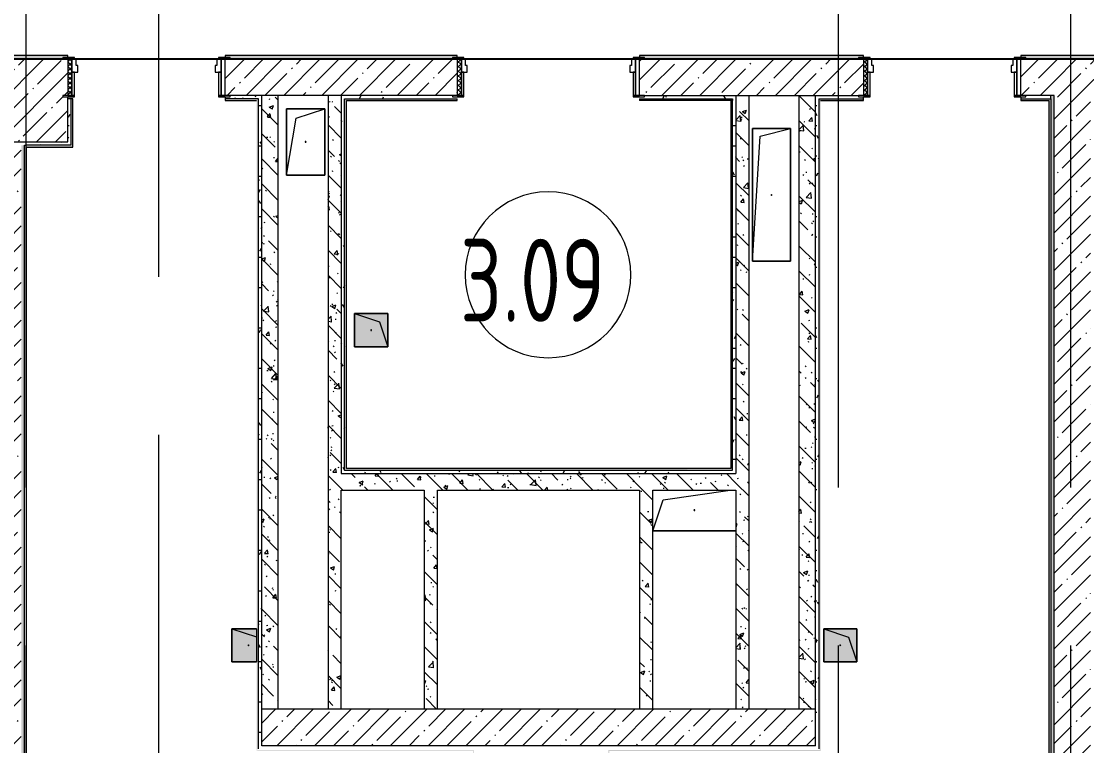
# Model space of a CAD drawing. Header units: millimetres. Extents: x -625 to 415037, y -3642 to 102118.
# Drawn here: x 354857 to 361284, y 3760 to 8127 of the extents above; entities that cross this region are included whole.
import ezdxf

# ---------------------------------------------------------------- set-up
doc = ezdxf.new("R2010")
doc.units = ezdxf.units.MM
doc.linetypes.add('Осевая', pattern=[6350, 1270, -952.5, 3175, -952.5])
for name, color, linetype, lineweight in [('A-AREA-IDEN', 7, 'Continuous', 9), ('A-DOOR-FRAM-2', 7, 'Continuous', 5), ('A-GENM', 7, 'Continuous', 9), ('A-WALL', 7, 'Continuous', 5), ('I-WALL', 7, 'Continuous', 5), ('S-COLS', 7, 'Continuous', 9), ('S-COLS-1', 7, 'Continuous', 5), ('Оси', 7, 'Continuous', 9), ('Оси-2', 7, 'Осевая', 9)]:
    doc.layers.add(name, color=color, linetype=linetype, lineweight=lineweight)
doc.layers.add('A-AREA-PATT-3', color=7, linetype='Continuous', lineweight=5, true_color=0xe6fae8, transparency=1)
for name, color, linetype, lineweight, true_color in [('A-DOOR-1', 7, 'Continuous', 5, 0xc0c0c0), ('A-DOOR-FRAM-1', 7, 'Continuous', 5, 0xc0c0c0), ('A-WALL-1', 9, 'Continuous', 5, 0x808080), ('A-WALL-FNSH-1', 9, 'Continuous', 5, 0x808080)]:
    doc.layers.add(name, color=color, linetype=linetype, lineweight=lineweight, true_color=true_color)
doc.layers.get('A-DOOR-1').off()
doc.styles.add('СПДС', font='ГОСТ тип А.ttf', dxfattribs={"width": 0.9})
pattern_1 = [(45, (289227.4, 1e-08), (-114.04925, 114.04925), []), (45, (289341.45, 1e-08), (-114.04925, 114.04925), [201.612, -40.322, 6.706, -33.617])]
pattern_2 = [(135, (289227.4, 1e-08), (-150.8683, -150.8683), [213.36, -35.56, 7.112, -35.56]), (135, (289227.4, 150.77), (-150.8683, -150.8683), []), (50, (289227.4, 1e-08), (255.05767, -22.3145), [26.67, -293.37]), (355, (289227.4, 1e-08), (-49.3404, 267.4791), [21.336, -234.696]), (100.451, (289248.66, -1.86), (205.7195, 245.1636), [22.666, -249.326]), (46.184, (289227.4, 71.12), (379.511, -58.86), [40.005, -440.055]), (96.636, (289259.03, 66.2), (332.3634, 346.399), [33.999, -373.989]), (351.184, (289227.4, 71.12), (332.3669, 346.3953), [32.004, -352.044]), (21, (289262.96, 53.34), (212.2602, -143.1711), [26.67, -293.37]), (326, (289262.96, 53.34), (86.5224, 257.8632), [21.336, -234.696]), (71.451, (289280.65, 41.4), (298.78395, 114.6901), [22.666, -249.326]), (37.5, (289227.4, 1e-08), (4.32385, 118.37751), [6.706, -225.146, 6.706, -231.546, -235.585]), (37.5, (289227.4, 1e-08), (4.32385, 118.37751), [-470.103, 6.706, -228.879]), (7.5, (289227.4, 1e-08), (93.54758, 140.2533), [6.706, -129.134, 6.706, -219.812, -89.789]), (7.5, (289227.4, 1e-08), (93.54758, 140.2533), [-362.356, 6.706, -83.083]), (327.5, (289148.1, 1e-08), (189.82734, -8.02019), [6.706, -82.194, 6.706, -270.662, -368.046]), (327.5, (289148.1, 1e-08), (189.82734, -8.02019), [-366.268, 6.706, -361.34]), (317.5, (289112.54, 1e-08), (207.38114, 35.59764), [6.706, -108.864, 6.706, -177.495, -261.366]), (317.5, (289112.54, 1e-08), (207.38114, 35.59764), [-299.771, 6.706, -254.66])]
pattern_3 = [(0, (289227.4, 1e-08), (243.84, 60.96), [20.117, -162.763, 20.117, -162.763, -975.36]), (0, (289227.4, 1e-08), (243.84, 60.96), [-365.76, 20.117, -345.643, 20.117, -162.763, -426.72]), (0, (289227.4, 1e-08), (243.84, 60.96), [-914.4, 20.117, -101.803, 20.117, -284.683]), (120, (289318.84, 30.48), (-174.71291, 180.691634), [20.117, -162.763, 20.117, -162.763, -975.36]), (120, (289318.84, 30.48), (-174.71291, 180.691634), [-365.76, 20.117, -345.643, 20.117, -162.763, -426.72]), (120, (289318.84, 30.48), (-174.71291, 180.691634), [-914.4, 20.117, -101.803, 20.117, -284.683]), (240, (289349.32, 152.4), (-69.12709, -241.651634), [20.117, -162.763, 20.117, -162.763, -975.36]), (240, (289349.32, 152.4), (-69.12709, -241.651634), [-365.76, 20.117, -345.643, 20.117, -162.763, -426.72]), (240, (289349.32, 152.4), (-69.12709, -241.651634), [-914.4, 20.117, -101.803, 20.117, -284.683])]

# ---------------------------------------------------------------- blocks, each defined once
blk = doc.blocks.new('BSC_Колонна _Прямоугольная - 500х500-V526-Объем проектирования 3 этажа')
at = {"layer": 'S-COLS-1'}
h = blk.add_hatch(dxfattribs=at)
h.set_pattern_fill('FP_19', color=256, style=0, pattern_type=2)
h.set_pattern_definition([(45, (-65660, -7650), (-114.04925, 114.04925), []), (45, (-65545.95, -7650), (-114.04925, 114.04925), [201.613, -40.323, 6.706, -33.617])])
h.paths.add_polyline_path([(250, -250), (250, 22), (220, 22), (220, 30), (250, 30), (250, 250), (-250, 250), (-250, -250), (-10, -250)])
for p, q in [((220, 250), (-250, 250)), ((-250, 250), (-250, -250)), ((250, -250), (250, 22)), ((-250, -250), (250, -250))]:
    blk.add_line(p, q, dxfattribs=at)
blk = doc.blocks.new('110_Дверь_СКБ_1Ст_Внутренняя1 - Д-7_л__950x2100h_Туалет-21784696-Объем проектирования 3 этажа')
at = {"layer": 'A-DOOR-FRAM-2'}
h = blk.add_hatch(dxfattribs=at)
h.set_pattern_fill('FP_89', color=256, style=0, pattern_type=2)
h.set_pattern_definition([(45, (-296.384, 174.685), (-14.1421, 14.1421), []), (135, (-296.384, 174.685), (-14.1421, -14.1421), [])])
h.paths.add_polyline_path([(-447.5, -110), (-437.5, -110), (-437.5, 110), (-462.5, 110), (-462.5, -110), (-453.3, -110)])
at = {"layer": 'A-DOOR-FRAM-1'}
for p, q in [((-422.5, 118), (-492.5, 118)), ((-492.5, 118), (-492.5, 110)), ((-492.5, 110), (-422.5, 110)), ((-437.5, 110), (-462.5, 110)), ((-462.5, 110), (-462.5, -110)), ((-412.5, 110), (-437.5, 110)), ((-437.5, 110), (-437.5, 30)), ((-437.5, -110), (-437.5, 110)), ((-422.5, 110), (-437.5, 110)), ((-437.5, 110), (-437.5, 109)), ((-437.5, 109), (-422.5, 109)), ((-422.5, 110), (-422.5, 118)), ((-422.5, 109), (-422.5, 110)), ((-412.5, 70), (-412.5, 110)), ((-402.5, 70), (-412.5, 70)), ((-402.5, 30), (-402.5, 70)), ((437.5, 70), (427.5, 70)), ((427.5, 70), (427.5, 30)), ((437.5, 110), (437.5, 70)), ((462.5, 110), (437.5, 110)), ((517.5, 118), (447.5, 118)), ((447.5, 118), (447.5, 110)), ((462.5, 110), (447.5, 110)), ((447.5, 110), (447.5, 109)), ((447.5, 110), (517.5, 110)), ((447.5, 109), (462.5, 109)), ((462.5, 30), (462.5, 110)), ((487.5, 110), (462.5, 110)), ((462.5, 110), (462.5, -110)), ((462.5, 109), (462.5, 110)), ((487.5, -110), (487.5, 110)), ((517.5, 110), (517.5, 118)), ((-437.5, 30), (-402.5, 30)), ((-422.5, 30), (-437.5, 30)), ((-437.5, 30), (-437.5, -110)), ((-422.5, -110), (-422.5, 30)), ((427.5, 30), (462.5, 30)), ((462.5, 30), (447.5, 30)), ((447.5, 30), (447.5, -110)), ((462.5, -110), (462.5, 30)), ((-422.5, -110), (-492.5, -110)), ((-492.5, -110), (-492.5, -118)), ((-492.5, -118), (-422.5, -118)), ((-462.5, -110), (-437.5, -110)), ((-437.5, -110), (-422.5, -110)), ((-422.5, -118), (-422.5, -110)), ((447.5, -110), (462.5, -110)), ((517.5, -110), (447.5, -110)), ((447.5, -110), (447.5, -118)), ((447.5, -118), (517.5, -118)), ((462.5, -110), (487.5, -110)), ((517.5, -118), (517.5, -110))]:
    blk.add_line(p, q, dxfattribs=at)
blk = doc.blocks.new('110_Дверь_СКБ_1Ст_Внутренняя1 - Д-4 1100x2100h_су мгн-31586709-Объем проектирования 3 этажа')
at = {"layer": 'A-DOOR-FRAM-2'}
h = blk.add_hatch(dxfattribs=at)
h.set_pattern_fill('FP_86', color=256, style=0, pattern_type=2)
h.set_pattern_definition([(45, (-371.384, 174.685), (-14.1421, 14.1421), []), (135, (-371.384, 174.685), (-14.1421, -14.1421), [])])
h.paths.add_polyline_path([(-537.5, -110), (-512.5, -110), (-512.5, 110), (-537.5, 110)])
at = {"layer": 'A-DOOR-FRAM-1'}
for p, q in [((-497.5, 118), (-567.5, 118)), ((-567.5, 118), (-567.5, 110)), ((-567.5, 110), (-497.5, 110)), ((-512.5, 110), (-537.5, 110)), ((-537.5, 110), (-537.5, -110)), ((-487.5, 110), (-512.5, 110)), ((-512.5, 110), (-512.5, 30)), ((-512.5, -110), (-512.5, 110)), ((-497.5, 110), (-512.5, 110)), ((-512.5, 110), (-512.5, 109)), ((-512.5, 109), (-497.5, 109)), ((-497.5, 110), (-497.5, 118)), ((-497.5, 109), (-497.5, 110)), ((-487.5, 70), (-487.5, 110)), ((-477.5, 70), (-487.5, 70)), ((-477.5, 30), (-477.5, 70)), ((512.5, 70), (502.5, 70)), ((502.5, 70), (502.5, 30)), ((512.5, 110), (512.5, 70)), ((537.5, 110), (512.5, 110)), ((592.5, 118), (522.5, 118)), ((522.5, 118), (522.5, 110)), ((537.5, 110), (522.5, 110)), ((522.5, 110), (522.5, 109)), ((522.5, 110), (592.5, 110)), ((522.5, 109), (537.5, 109)), ((537.5, 30), (537.5, 110)), ((562.5, 110), (537.5, 110)), ((537.5, 110), (537.5, -110)), ((537.5, 109), (537.5, 110)), ((562.5, -110), (562.5, 110)), ((592.5, 110), (592.5, 118)), ((-512.5, 30), (-477.5, 30)), ((-497.5, 30), (-512.5, 30)), ((-512.5, 30), (-512.5, -110)), ((-497.5, -110), (-497.5, 30)), ((502.5, 30), (537.5, 30)), ((537.5, 30), (522.5, 30)), ((522.5, 30), (522.5, -110)), ((537.5, -110), (537.5, 30)), ((-497.5, -110), (-567.5, -110)), ((-567.5, -110), (-567.5, -118)), ((-567.5, -118), (-497.5, -118)), ((-537.5, -110), (-512.5, -110)), ((-512.5, -110), (-497.5, -110)), ((-497.5, -118), (-497.5, -110)), ((522.5, -110), (537.5, -110)), ((592.5, -110), (522.5, -110)), ((522.5, -110), (522.5, -118)), ((522.5, -118), (592.5, -118)), ((537.5, -110), (562.5, -110)), ((592.5, -118), (592.5, -110))]:
    blk.add_line(p, q, dxfattribs=at)
blk = doc.blocks.new('GM_Отверстие прямоугольное _в плите_ - Отверстие-V586-Объем проектирования 3 этажа')
at = {"layer": 'A-GENM'}
for p, q in [((-100, -100), (-100, 100)), ((-100, 100), (100, 100)), ((100, 100), (-100, 100)), ((-100, 100), (-100, -100)), ((-50, 50), (100, 100)), ((100, 100), (100, -100)), ((100, -100), (100, 100)), ((-100, -100), (-50, 50)), ((100, -100), (-100, -100)), ((-100, -100), (100, -100))]:
    blk.add_line(p, q, dxfattribs=at)
for start, end in [(360, 180), (180, 360)]:
    blk.add_arc((0, 0), 2.5, start, end, dxfattribs=at)
blk = doc.blocks.new('GM_Отверстие прямоугольное _в плите_ - Отверстие-V587-Объем проектирования 3 этажа')
at = {"layer": 'A-GENM'}
for p, q in [((-100, -100), (-100, 49)), ((-100, -100), (-50.3, 49)), ((-100, 49), (-100, -100)), ((100, 49), (100, -100)), ((100, -100), (100, 49)), ((100, -100), (-100, -100)), ((-100, -100), (100, -100))]:
    blk.add_line(p, q, dxfattribs=at)
for start, end in [(360, 180), (180, 360)]:
    blk.add_arc((0, 0), 2.5, start, end, dxfattribs=at)
blk = doc.blocks.new('GM_Отверстие прямоугольное _в плите_ - Отверстие-21608348-Объем проектирования 3 этажа')
at = {"layer": 'A-GENM'}
for p, q in [((-187.5, 62.5), (215, 120)), ((-250, -125), (-187.5, 62.5)), ((250, -125), (-250, -125)), ((-250, -125), (250, -125))]:
    blk.add_line(p, q, dxfattribs=at)
for start, end in [(360, 180), (180, 360)]:
    blk.add_arc((0, 0), 2.5, start, end, dxfattribs=at)
blk = doc.blocks.new('GM_Отверстие прямоугольное _в плите_ - Отверстие-21991729-Объем проектирования 3 этажа')
at = {"layer": 'A-GENM'}
for p, q in [((-115, -400), (-115, 400)), ((-115, 400), (115, 400)), ((115, 400), (-115, 400)), ((-115, 400), (-115, -400)), ((-69, 354), (115, 400)), ((115, 400), (115, -400)), ((115, -400), (115, 400)), ((-115, -400), (-69, 354)), ((115, -400), (-115, -400)), ((-115, -400), (115, -400))]:
    blk.add_line(p, q, dxfattribs=at)
for start, end in [(360, 180), (180, 360)]:
    blk.add_arc((0, 0), 2.5, start, end, dxfattribs=at)
blk = doc.blocks.new('GM_Отверстие прямоугольное _в плите_ - Отверстие-21983700-Объем проектирования 3 этажа')
at = {"layer": 'A-GENM'}
for p, q in [((-115, -200), (-115, 200)), ((-115, 200), (115, 200)), ((115, 200), (-115, 200)), ((-115, 200), (-115, -200)), ((-57.5, 142.5), (115, 200)), ((115, 200), (115, -200)), ((115, -200), (115, 200)), ((-115, -200), (-57.5, 142.5)), ((115, -200), (-115, -200)), ((-115, -200), (115, -200))]:
    blk.add_line(p, q, dxfattribs=at)
for start, end in [(360, 180), (180, 360)]:
    blk.add_arc((0, 0), 2.5, start, end, dxfattribs=at)
blk = doc.blocks.new('Марка_Помещения - Номер-25198446-Объем проектирования 3 этажа')
at = {"layer": 'A-AREA-IDEN'}
for start, end in [(360, 180), (180, 360)]:
    blk.add_arc((0, 0), 2.5, start, end, dxfattribs=at)

msp = doc.modelspace()

# ---------------------------------------------------------------- hatches: boundary and pattern name
at = {"layer": 'A-AREA-PATT-3'}
h = msp.add_hatch(color=256, dxfattribs=at)
h.paths.add_polyline_path([(355168.4, 145.5), (357586.9, 145.5), (357586.9, 3734), (357581.4, 3729), (357581.4, 151), (355168.4, 151), (355168.4, 431), (354888.4, 431), (354888.4, 7369), (355168.4, 7369), (355168.2, 7654.5), (355162.9, 7654.5), (355162.9, 7374.5), (354882.9, 7374.5), (354882.9, 425.5), (355162.9, 425.5), (355162.9, 145.5)])
h.paths.add_polyline_path([(357530.3, 1226.6), (357542.6, 1235.5), (357542.6, 1242), (357534.1, 1241.2), (357531.5, 1238.6), (357522.7, 1234.9), (357500.7, 1242), (357502.8, 1235.5), (357515.1, 1226.6), (357522.7, 1226.6)])
h.paths.add_polyline_path([(357500.7, 1258), (357511.3, 1258.8), (357513.9, 1261.4), (357522.7, 1265.1), (357544.7, 1258), (357542.6, 1264.5), (357530.3, 1273.4), (357512.1, 1271.2), (357502.8, 1264.5)])
h.paths.add_polyline_path([(357524.2, 2326.6), (357534.8, 2328.8), (357544.1, 2335.5), (357544.1, 2342), (357535.9, 2342), (357532.9, 2338.6), (357524.2, 2334.9), (357502.1, 2342), (357504.2, 2335.5), (357516.5, 2326.6)])
h.paths.add_polyline_path([(357541.7, 2358), (357546.2, 2358), (357544.1, 2364.5), (357531.8, 2373.4), (357513.5, 2371.2), (357504.2, 2364.5), (357504.2, 2358), (357512.7, 2358.8), (357515.4, 2361.4), (357524.2, 2365.1), (357539.2, 2358)])
h.paths.add_polyline_path([(356276.4, 3729), (356281.9, 3734.5), (356281.9, 7654.5), (356087.4, 7654.5), (356087.9, 7649), (356276.4, 7649), (356276.4, 4465), (356127.4, 4465), (356127.4, 4265), (356276.4, 4265), (356276.4, 3734.5)])
h.paths.add_polyline_path([(356718.5, 3729), (357581.4, 3729), (357586.9, 3734.5), (356281.6, 3733.7), (356279.6, 3729), (356616.5, 3729)])
h = msp.add_hatch(color=256, dxfattribs=at)
h.paths.add_polyline_path([(357977.4, 5425.5), (359141.9, 5427.4), (359141.9, 7654.5), (358587.4, 7654.5), (358587.4, 7649), (359136.4, 7649), (359136.4, 5431), (356818.4, 5431), (356818.4, 7649), (357487.4, 7649), (357485.7, 7654.5), (356812.9, 7654.5), (356812.9, 5425.5), (357677.4, 5425.5)])
h.paths.add_polyline_path([(357062.4, 6165), (357067.4, 6165), (357067.4, 6365), (356867.4, 6365), (356867.4, 6165), (357033.6, 6165)])
h = msp.add_hatch(color=256, dxfattribs=at)
h.paths.add_polyline_path([(361061.9, 145.5), (361061.9, 7654.5), (360887.4, 7654.5), (360887.4, 7649), (361056.4, 7649), (361056.4, 151), (358404.3, 151), (358404.3, 3728.5), (359678.4, 3728.5), (359678.4, 3739.5), (359672.9, 3739.5), (359672.9, 3734), (358398.8, 3734), (358398.8, 145.5), (361056.4, 145.5)])
h.paths.add_polyline_path([(358462.1, 1216.6), (358472.8, 1218.8), (358482, 1225.5), (358482, 1232), (358473.5, 1231.2), (358470.9, 1228.6), (358462.1, 1224.9), (358440.1, 1232), (358442.2, 1225.5), (358454.5, 1216.6)])
h.paths.add_polyline_path([(358450.3, 1248), (358453.3, 1251.4), (358462.1, 1255.1), (358484.1, 1248), (358482, 1254.5), (358469.7, 1263.4), (358451.4, 1261.2), (358442.2, 1254.5), (358442.2, 1248), (358449.7, 1248)])
h.paths.add_polyline_path([(358469.7, 2316.6), (358482, 2325.5), (358482, 2332), (358473.9, 2332), (358470.9, 2328.6), (358462.1, 2324.9), (358440.1, 2332), (358442.2, 2325.5), (358454.5, 2316.6), (358462.1, 2316.6)])
h.paths.add_polyline_path([(358481, 2348), (358484.1, 2348), (358482, 2354.5), (358469.7, 2363.4), (358451.4, 2361.2), (358442.2, 2354.5), (358442.2, 2348), (358450.7, 2348.8), (358453.3, 2351.4), (358462.1, 2355.1), (358479.7, 2348)])
h.paths.add_polyline_path([(359675, 3740), (359678.4, 3740), (359678.4, 7649), (359937.4, 7649), (359937, 7654.5), (359672.9, 7654.5), (359672.9, 3740)])
h.paths.add_polyline_path([(359864.4, 4265), (359897.4, 4265), (359897.4, 4465), (359697.4, 4465), (359697.4, 4265), (359861, 4265)])
at = {"layer": 'I-WALL'}
h = msp.add_hatch(dxfattribs=at)
h.set_pattern_fill('FP_191', color=256, style=0, pattern_type=2)
h.set_pattern_definition(pattern_3)
h.paths.add_polyline_path([(327987.4, 7900), (328857.4, 7900), (328857.4, 7920), (327988.4, 7920), (327987.7, 7906.9)])
h.paths.add_polyline_path([(341137.4, 7900), (347197.4, 7900), (347197.4, 7920), (340087.3, 7920), (340087.4, 7900), (341117.4, 7900)])
h.paths.add_polyline_path([(363307.4, 7900), (363327.4, 7900), (363306.4, 7920), (362932.4, 7919.8), (362932.4, 7908), (362987.4, 7908), (362987.4, 7900)])
h.paths.add_polyline_path([(363327.4, 7900), (363327.4, 7920), (363307.4, 7920), (363323, 7904.4)])
h.paths.add_polyline_path([(336719.9, 7900), (337587.3, 7900), (337587.3, 7920), (331357.4, 7920), (331357.4, 7900), (336637.4, 7900)])
h.paths.add_polyline_path([(361477.4, 7900), (361479.6, 7908), (361532.4, 7908), (361532.4, 7920), (360887.4, 7920), (360887.4, 7908), (360917.4, 7908), (360917.4, 7900), (361307.4, 7900)])
h.paths.add_polyline_path([(349697.4, 7900), (355107.4, 7900), (355107.4, 7908), (355137.4, 7908), (355137.4, 7920), (349697.4, 7920)])
h.paths.add_polyline_path([(359907.4, 7900), (359907.4, 7908), (359937.4, 7908), (359937.4, 7920), (358587.4, 7920), (358587.4, 7908), (358617.4, 7908), (358617.4, 7900), (359667.4, 7900)])
h.paths.add_polyline_path([(357457.4, 7900), (357457.4, 7908), (357487.4, 7908), (357487.4, 7920), (356087.4, 7920), (356087.4, 7908), (356117.4, 7908), (356117.4, 7900), (357387.6, 7900)])
h = msp.add_hatch(dxfattribs=at)
h.set_pattern_fill('FP_1', color=256, style=0, pattern_type=2)
h.set_pattern_definition(pattern_1)
h.paths.add_polyline_path([(359167.4, 7680), (359937.4, 7680), (359937.4, 7900), (358587.4, 7900), (358587.4, 7680), (359147.4, 7680)])
h.paths.add_polyline_path([(361067.4, 7680), (361087.4, 7680), (361087.4, 7900), (360887.4, 7900), (360887.4, 7680), (360917.4, 7680)])
h.paths.add_polyline_path([(356862.4, 7680), (357487.4, 7680), (357487.4, 7900), (356087.4, 7900), (356087.4, 7680), (356807.4, 7680)])
h = msp.add_hatch(dxfattribs=at)
h.set_pattern_fill('FP_1', color=256, style=0, pattern_type=2)
h.set_pattern_definition(pattern_1)
h.paths.add_polyline_path([(364687.4, 7680), (364707.4, 7680), (364707.4, 7900), (362932.4, 7900), (362932.4, 7680), (363914.3, 7680)])
h.paths.add_polyline_path([(361194.8, 7680), (361532.4, 7680), (361532.4, 7900), (361087.4, 7900), (361087.4, 7680)])
h = msp.add_hatch(dxfattribs=at)
h.set_pattern_fill('FP_191', color=256, style=0, pattern_type=2)
h.set_pattern_definition(pattern_3)
h.paths.add_polyline_path([(355157.4, 7380), (355157.4, 7660), (355137.4, 7660), (355137.4, 7380)])
h = msp.add_hatch(dxfattribs=at)
h.set_pattern_fill('FP_191', color=256, style=0, pattern_type=2)
h.set_pattern_definition(pattern_3)
h.paths.add_polyline_path([(356117.4, 7660), (356307.4, 7660), (356307.4, 7680), (356117.4, 7680), (356117.4, 7672), (356087.4, 7672), (356087.4, 7660)])
h = msp.add_hatch(dxfattribs=at)
h.set_pattern_fill('FP_191', color=256, style=0, pattern_type=2)
h.set_pattern_definition(pattern_3)
h.paths.add_polyline_path([(356287.4, 3760), (356307.4, 3760), (356307.4, 7660), (356287.4, 7660), (356287.4, 3772.6)])
h = msp.add_hatch(dxfattribs=at)
h.set_pattern_fill('FP_41', color=256, style=0, pattern_type=2)
h.set_pattern_definition(pattern_2)
h.paths.add_polyline_path([(356406.5, 3980), (356407.4, 3982.1), (356407.4, 7680), (356307.4, 7680), (356307.4, 3980)])
h = msp.add_hatch(dxfattribs=at)
h.set_pattern_fill('FP_41', color=256, style=0, pattern_type=2)
h.set_pattern_definition(pattern_2)
h.paths.add_polyline_path([(356753.3, 3980), (356787.4, 3980), (356787.4, 7680), (356707.4, 7680), (356707.4, 3980)])
h = msp.add_hatch(dxfattribs=at)
h.set_pattern_fill('FP_191', color=256, style=0, pattern_type=2)
h.set_pattern_definition(pattern_3)
h.paths.add_polyline_path([(357062.4, 7660), (357487.4, 7660), (357487.4, 7672), (357457.4, 7672), (357457.4, 7680), (356787.4, 7680), (356787.4, 7660), (356862.4, 7660)])
h.paths.add_polyline_path([(359147.4, 7660), (359167.4, 7660.4), (359167.4, 7680), (358617.4, 7678.9), (358617.4, 7672), (358587.4, 7672), (358587.4, 7660), (359147.3, 7660)])
h = msp.add_hatch(dxfattribs=at)
h.set_pattern_fill('FP_191', color=256, style=0, pattern_type=2)
h.set_pattern_definition(pattern_3)
h.paths.add_polyline_path([(356793.5, 5400), (356807.4, 5400), (356807.4, 7660), (356787.4, 7660), (356787.4, 5400)])
h = msp.add_hatch(dxfattribs=at)
h.set_pattern_fill('FP_191', color=256, style=0, pattern_type=2)
h.set_pattern_definition(pattern_3)
h.paths.add_polyline_path([(359166.3, 5420), (359167.4, 5420.3), (359167.4, 7660), (359147.4, 7660), (359147.4, 5420)])
h = msp.add_hatch(dxfattribs=at)
h.set_pattern_fill('FP_41', color=256, style=0, pattern_type=2)
h.set_pattern_definition(pattern_2)
h.paths.add_polyline_path([(359247.4, 3980), (359247.4, 7680), (359167.4, 7680), (359167.4, 3980)])
h = msp.add_hatch(dxfattribs=at)
h.set_pattern_fill('FP_41', color=256, style=0, pattern_type=2)
h.set_pattern_definition(pattern_2)
h.paths.add_polyline_path([(359647.4, 3980), (359647.4, 7680), (359547.4, 7680), (359547.4, 3980)])
h = msp.add_hatch(dxfattribs=at)
h.set_pattern_fill('FP_191', color=256, style=0, pattern_type=2)
h.set_pattern_definition(pattern_3)
h.paths.add_polyline_path([(359656.5, 3740), (359667.4, 3740), (359667.4, 7680), (359647.4, 7680), (359647.4, 3740)])
h = msp.add_hatch(dxfattribs=at)
h.set_pattern_fill('FP_191', color=256, style=0, pattern_type=2)
h.set_pattern_definition(pattern_3)
h.paths.add_polyline_path([(361065.6, 7660), (361067.4, 7660), (361067.3, 7680), (360917.4, 7680), (360917.4, 7672), (360887.4, 7672), (360887.4, 7660), (360917.4, 7660)])
h.paths.add_polyline_path([(359678.4, 7660), (359937.4, 7660), (359937.4, 7672), (359907.4, 7672), (359907.4, 7680), (359667.4, 7680), (359667.4, 7660)])
h = msp.add_hatch(dxfattribs=at)
h.set_pattern_fill('FP_191', color=256, style=0, pattern_type=2)
h.set_pattern_definition(pattern_3)
h.paths.add_polyline_path([(361087.4, 140), (361087.4, 7680), (361067.4, 7680), (361067.4, 140)])
h = msp.add_hatch(dxfattribs=at)
h.set_pattern_fill('FP_1', color=256, style=0, pattern_type=2)
h.set_pattern_definition(pattern_1)
h.paths.add_polyline_path([(361087.5, 120), (361307.4, 120), (361307.4, 7680), (361087.4, 7680), (361087.4, 120)])
h = msp.add_hatch(dxfattribs=at)
h.set_pattern_fill('FP_1', color=256, style=0, pattern_type=2)
h.set_pattern_definition(pattern_1)
h.paths.add_polyline_path([(354637.4, 400), (354857.4, 400), (354857.4, 7400), (354637.4, 7400), (354637.4, 797.2)])
h = msp.add_hatch(dxfattribs=at)
h.set_pattern_fill('FP_191', color=256, style=0, pattern_type=2)
h.set_pattern_definition(pattern_3)
h.paths.add_polyline_path([(354888.4, 7380), (355137.4, 7380), (355137.4, 7400), (354857.4, 7400), (354857.4, 7380), (354877.4, 7380)])
h = msp.add_hatch(dxfattribs=at)
h.set_pattern_fill('FP_191', color=256, style=0, pattern_type=2)
h.set_pattern_definition(pattern_3)
h.paths.add_polyline_path([(354857.4, 400), (354877.4, 400), (354877.4, 7380), (354857.4, 7380), (354857.4, 420)])
h = msp.add_hatch(dxfattribs=at)
h.set_pattern_fill('FP_41', color=256, style=0, pattern_type=2)
h.set_pattern_definition(pattern_2)
h.paths.add_polyline_path([(357039.8, 5300), (359167.4, 5300), (359167.4, 5400), (356787.4, 5400), (356787.4, 5300), (356862.4, 5300)])
h = msp.add_hatch(dxfattribs=at)
h.set_pattern_fill('FP_191', color=256, style=0, pattern_type=2)
h.set_pattern_definition(pattern_3)
h.paths.add_polyline_path([(358667.4, 5400), (359167.4, 5400), (359166.3, 5420), (356807.4, 5420), (356807.4, 5400), (358587.4, 5400)])
h = msp.add_hatch(dxfattribs=at)
h.set_pattern_fill('FP_41', color=256, style=0, pattern_type=2)
h.set_pattern_definition(pattern_2)
h.paths.add_polyline_path([(357367.4, 3980), (357367.4, 5300), (357287.4, 5300), (357287.4, 3980)])
h = msp.add_hatch(dxfattribs=at)
h.set_pattern_fill('FP_41', color=256, style=0, pattern_type=2)
h.set_pattern_definition(pattern_2)
h.paths.add_polyline_path([(358587.4, 3980), (358667.4, 3980), (358667.4, 5300), (358587.4, 5300), (358587.4, 4483.7)])
h = msp.add_hatch(dxfattribs=at)
h.set_pattern_fill('FP_1', color=256, style=0, pattern_type=2)
h.set_pattern_definition(pattern_1)
h.paths.add_polyline_path([(359647.4, 3760), (359647.4, 3980), (356307.4, 3980), (356307.4, 3760), (359547.4, 3760)])

# ---------------------------------------------------------------- linework, layer by layer
msp.add_lwpolyline([(291112.4, 7900), (362932.4, 7900)])
at = {"layer": 'A-WALL'}
for p, q in [((360917.4, 7900), (361477.4, 7900)), ((361477.4, 7900), (361087.4, 7900)), ((356287.4, 7660), (356087.4, 7660)), ((357457.4, 7680), (356117.4, 7680)), ((356307.4, 3760), (356307.4, 7680)), ((356787.4, 7680), (356787.4, 5400)), ((356807.4, 7660), (357487.4, 7660)), ((356807.4, 5420), (356807.4, 7660)), ((358587.4, 7660), (359147.4, 7660)), ((358617.4, 7680), (359167.4, 7680)), ((359167.4, 7680), (359167.4, 5400)), ((359667.4, 7680), (359907.4, 7680)), ((359667.4, 7660), (359667.4, 3740)), ((361087.4, 7680), (360917.4, 7680)), ((361067.4, 7660), (361067.4, 140)), ((361087.4, 120), (361087.4, 7680)), ((356787.4, 5400), (359167.4, 5400)), ((356807.4, 5420), (359147.4, 5420)), ((359647.4, 3760), (356307.4, 3760))]:
    msp.add_line(p, q, dxfattribs=at)
at = {"layer": 'A-WALL-1'}
for p, q in [((355137.4, 7920), (349697.4, 7920)), ((355137.4, 7908), (355137.4, 7920)), ((357487.4, 7920), (356087.4, 7920)), ((356087.4, 7920), (356087.4, 7908)), ((357487.4, 7908), (357487.4, 7920)), ((359937.4, 7920), (358587.4, 7920)), ((358587.4, 7920), (358587.4, 7908)), ((359937.4, 7908), (359937.4, 7920)), ((361532.4, 7920), (360887.4, 7920)), ((360887.4, 7920), (360887.4, 7908)), ((357387.6, 7900), (356299.8, 7900)), ((355157.4, 7660), (355137.4, 7660)), ((355157.4, 7380), (355157.4, 7660)), ((356087.4, 7672), (356087.4, 7660)), ((356407.4, 3980), (356407.4, 7680)), ((356707.4, 7680), (356707.4, 3980)), ((359147.4, 7660), (359147.4, 7649)), ((359167.4, 7680), (359667.4, 7680)), ((359247.4, 3980), (359247.4, 7680)), ((359547.4, 7680), (359547.4, 3980)), ((359647.4, 3760), (359647.4, 7680)), ((359667.4, 7660), (359937.4, 7660)), ((359937.4, 7660), (359937.4, 7672)), ((360887.4, 7672), (360887.4, 7660)), ((360887.4, 7660), (361067.4, 7660)), ((361067.4, 7660), (361067.4, 7680)), ((354877.4, 7380), (354888.4, 7380)), ((354877.4, 420), (354877.4, 7380)), ((356787.4, 3980), (356787.4, 5300)), ((356787.4, 5300), (357287.4, 5300)), ((357287.4, 5300), (357287.4, 3980)), ((357367.4, 5300), (358587.4, 5300)), ((357367.4, 3980), (357367.4, 5300)), ((358587.4, 5300), (358587.4, 3980)), ((358667.4, 5300), (359167.4, 5300)), ((358667.4, 3980), (358667.4, 5300)), ((359167.4, 5300), (359167.4, 3980)), ((359647.4, 3980), (356307.4, 3980))]:
    msp.add_line(p, q, dxfattribs=at)
at = {"layer": 'A-WALL-FNSH-1'}
for p, q in [((355137.4, 7921), (349697.4, 7921)), ((355137.4, 7920), (355137.4, 7921)), ((357487.4, 7921), (356087.4, 7921)), ((356087.4, 7921), (356087.4, 7920)), ((357487.4, 7920), (357487.4, 7921)), ((359937.4, 7921), (358587.4, 7921)), ((358587.4, 7921), (358587.4, 7920)), ((359937.4, 7920), (359937.4, 7921)), ((361532.4, 7921), (360887.4, 7921)), ((360887.4, 7921), (360887.4, 7920)), ((355168.4, 7660), (355157.4, 7660)), ((355168.4, 7369), (355168.4, 7660)), ((356087.4, 7660), (356087.4, 7649)), ((356087.4, 7649), (356276.4, 7649)), ((356287.4, 3740), (356287.4, 7660)), ((356818.4, 7649), (357487.4, 7649)), ((356818.4, 5431), (356818.4, 7649)), ((357487.4, 7649), (357487.4, 7660)), ((358587.4, 7660), (358587.4, 7649)), ((359147.4, 7649), (358587.4, 7649)), ((359136.4, 7649), (359136.4, 5431)), ((359147.4, 5420), (359147.4, 7649)), ((359678.4, 7649), (359937.4, 7649)), ((359937.4, 7649), (359937.4, 7660)), ((360887.4, 7660), (360887.4, 7649)), ((360887.4, 7649), (361056.4, 7649)), ((361056.4, 7649), (361056.4, 151)), ((355157.4, 7380), (354888.4, 7380)), ((354888.4, 431), (354888.4, 7369)), ((354888.4, 7369), (355168.4, 7369)), ((359136.4, 5431), (356818.4, 5431)), ((356276.4, 4465), (356276.4, 4265))]:
    msp.add_line(p, q, dxfattribs=at)
at = {"layer": 'Оси'}
msp.add_line((355687.4, -636.3), (355687.4, 4363.7), dxfattribs=at)
at = {"layer": 'Оси-2'}
for p, q in [((354887.4, 3093.7), (354887.4, 22398.1)), ((355687.4, 4363.7), (355687.4, 22398.1)), ((359787.4, 3093.7), (359787.4, 22398.1)), ((361187.4, 3093.7), (361187.4, 22398.1))]:
    msp.add_line(p, q, dxfattribs=at)

# ---------------------------------------------------------------- block references
at = {"layer": 'A-AREA-IDEN', "xscale": 199.9999999999999, "yscale": 199.9999999999999, "zscale": 199.9999999999999}
msp.add_blockref('Марка_Помещения - Номер-25198446-Объем проектирования 3 этажа', (358035, 6598.6), dxfattribs=at)
at = {"layer": 'A-DOOR-1'}
for name, p in [('110_Дверь_СКБ_1Ст_Внутренняя1 - Д-7_л__950x2100h_Туалет-21784696-Объем проектирования 3 этажа', (355599.9, 7790)), ('110_Дверь_СКБ_1Ст_Внутренняя1 - Д-4 1100x2100h_су мгн-31586709-Объем проектирования 3 этажа', (358024.9, 7790)), ('110_Дверь_СКБ_1Ст_Внутренняя1 - Д-7_л__950x2100h_Туалет-21784696-Объем проектирования 3 этажа', (360399.9, 7790))]:
    msp.add_blockref(name, p, dxfattribs=at)
at = {"layer": 'A-GENM'}
for name, p in [('GM_Отверстие прямоугольное _в плите_ - Отверстие-21983700-Объем проектирования 3 этажа', (356572.4, 7400)), ('GM_Отверстие прямоугольное _в плите_ - Отверстие-21991729-Объем проектирования 3 этажа', (359382.4, 7080)), ('GM_Отверстие прямоугольное _в плите_ - Отверстие-21608348-Объем проектирования 3 этажа', (358917.4, 5180))]:
    msp.add_blockref(name, p, dxfattribs=at)
at = {"layer": 'A-GENM', "rotation": 270}
for name, p in [('GM_Отверстие прямоугольное _в плите_ - Отверстие-V586-Объем проектирования 3 этажа', (356967.4, 6265)), ('GM_Отверстие прямоугольное _в плите_ - Отверстие-V587-Объем проектирования 3 этажа', (356227.4, 4365)), ('GM_Отверстие прямоугольное _в плите_ - Отверстие-V586-Объем проектирования 3 этажа', (359797.4, 4365))]:
    msp.add_blockref(name, p, dxfattribs=at)
at = {"layer": 'S-COLS'}
msp.add_blockref('BSC_Колонна _Прямоугольная - 500х500-V526-Объем проектирования 3 этажа', (354887.4, 7650), dxfattribs=at)

# ---------------------------------------------------------------- texts
at = {"layer": 'A-AREA-IDEN', "insert": (357503.6, 6815.7), "char_height": 500, "width": 1327.594, "attachment_point": 1, "style": 'СПДС'}
msp.add_mtext('3.09', dxfattribs=at)

doc.saveas('drawing.dxf')
